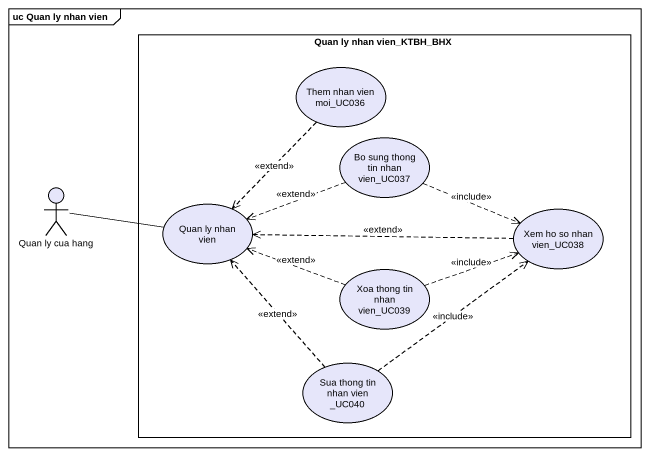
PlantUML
@startuml
mainframe uc Quan ly nhan vien
rectangle "Quan ly nhan vien_KTBH_BHX" as Quan_ly_nhan_vien_KTBH_BHX {
  usecase "Them nhan vien moi_UC036" as Them_nhan_vien_moi_UC036 #E6E6FA
  usecase "Bo sung thong tin nhan vien_UC037" as Bo_sung_thong_tin_nhan_vien #E6E6FA
  usecase "Quan ly nhan vien" as Quan_ly_nhan_vien #E6E6FA
  usecase "Xem ho so nhan vien_UC038" as Xem_ho_so_nhan_vien_UC038 #E6E6FA
  usecase "Xoa thong tin nhan vien_UC039" as Xoa_thong_tin_nhan_vien #E6E6FA
  usecase "Sua thong tin nhan vien _UC040" as Sua_thong_tin_nhan_vien #E6E6FA
}
actor "Quan ly cua hang" as Quan_ly_cua_hang #E6E6FA
Them_nhan_vien_moi_UC036 ..> Quan_ly_nhan_vien : <<extend>>
Bo_sung_thong_tin_nhan_vien .left.> Quan_ly_nhan_vien : <<extend>>
Bo_sung_thong_tin_nhan_vien .right.> Xem_ho_so_nhan_vien_UC038 : <<include>>
Quan_ly_cua_hang -right- Quan_ly_nhan_vien
Xem_ho_so_nhan_vien_UC038 .left.> Quan_ly_nhan_vien : <<extend>>
Xoa_thong_tin_nhan_vien .left.> Quan_ly_nhan_vien : <<extend>>
Xoa_thong_tin_nhan_vien .right.> Xem_ho_so_nhan_vien_UC038 : <<include>>
Sua_thong_tin_nhan_vien .up.> Quan_ly_nhan_vien : <<extend>>
Sua_thong_tin_nhan_vien .up.> Xem_ho_so_nhan_vien_UC038 : <<include>>
@enduml
